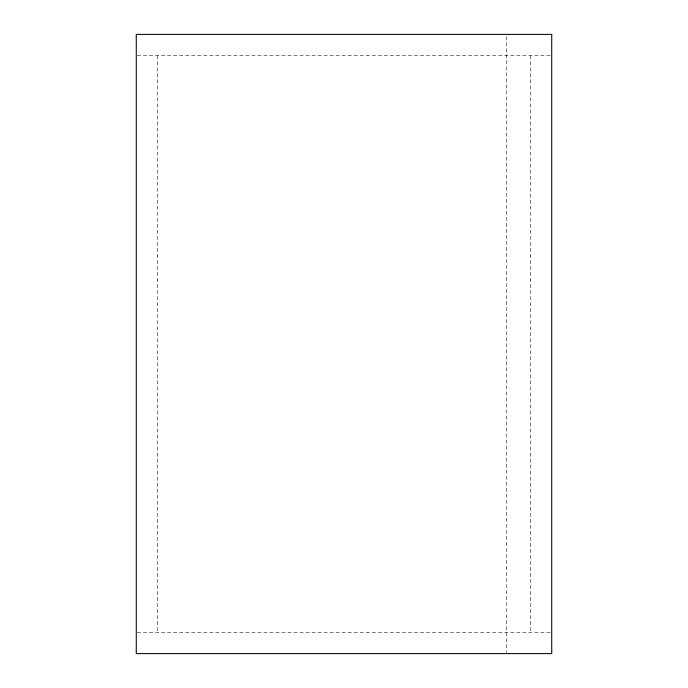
<?xml version="1.0" encoding="UTF-8"?>
<svg xmlns="http://www.w3.org/2000/svg" width="688" height="688" viewBox="0 0 688 688"><rect width="100%" height="100%" fill="white"/><g stroke="black" fill="none" stroke-linecap="round" stroke-linejoin="round"><path stroke-width="0.52" stroke-dasharray="3.44 2.58" d="M137.333 55.573L551.724 55.573M137.333 632.427L550.667 632.427M530.551 55.573L530.551 632.427M506.738 36.55L506.738 652.525M157.449 55.573L157.449 632.427"/><path stroke-width="1.03" d="M551.724 34.4L136.276 34.4L136.276 653.6L551.724 653.6L551.724 34.4"/></g></svg>
